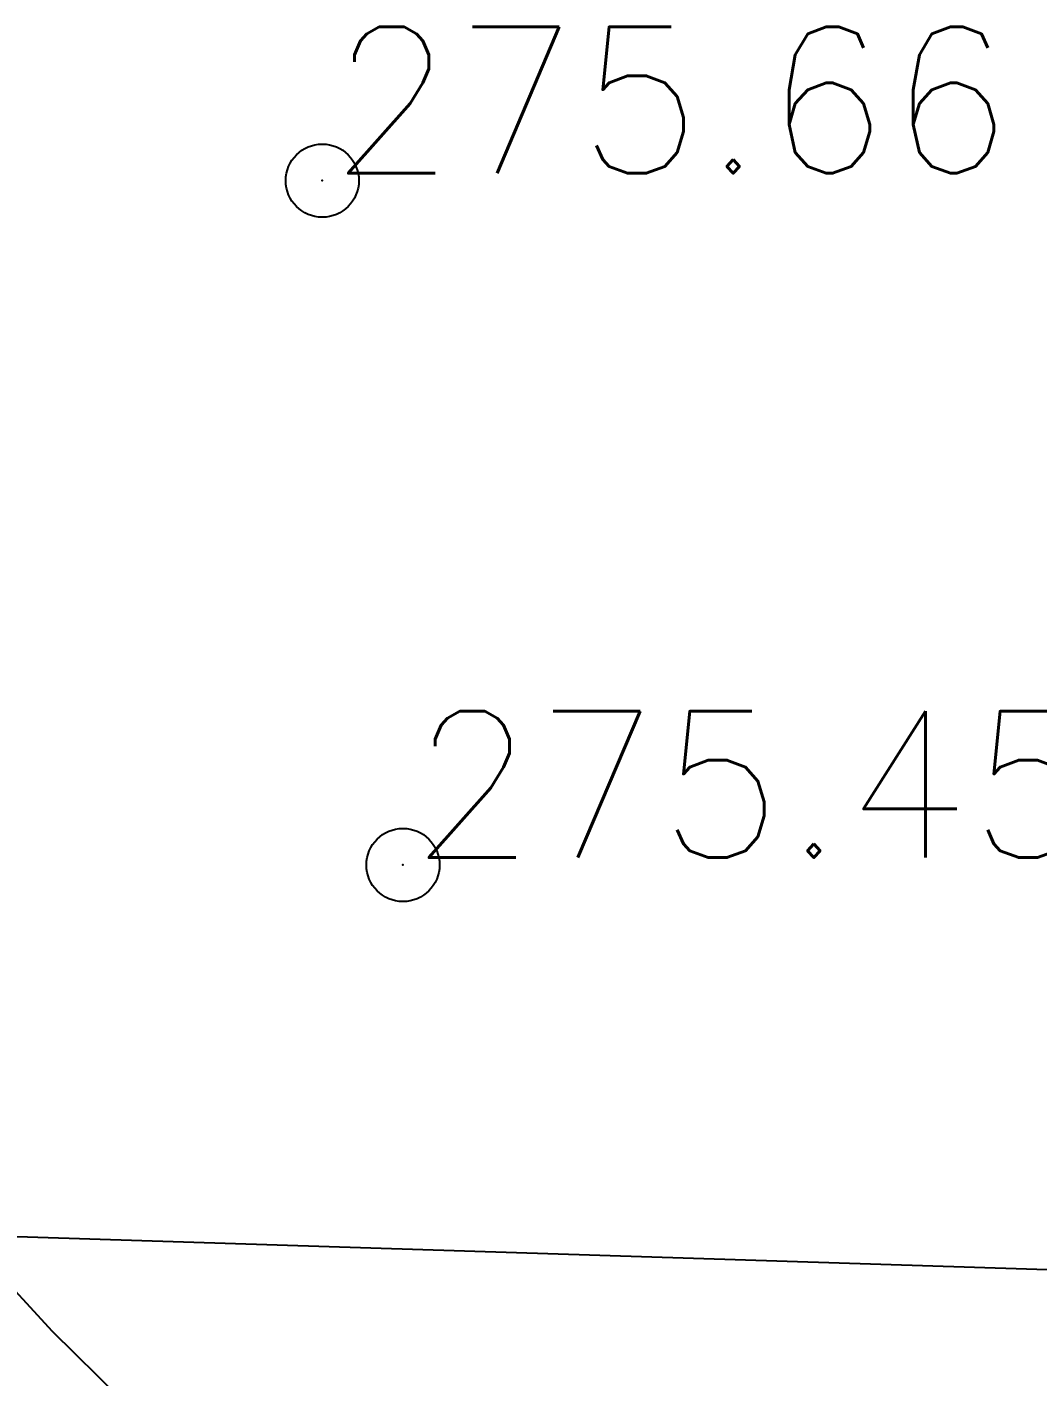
# Model space of a CAD drawing. Header units: millimetres. Extents: x 524954 to 526204, y 9523489 to 9524010.
# Drawn here: x 525639.45 to 525646.35, y 9523629.32 to 9523638.54 of the extents above; entities that cross this region are included whole.
import ezdxf

# ---------------------------------------------------------------- set-up
doc = ezdxf.new("R2010")
doc.units = ezdxf.units.MM
doc.header["$PDMODE"] = 32
doc.header["$PDSIZE"] = 0.5
for name, color, linetype in [('CN_05_00', 6, 'Continuous'), ('PLUME_6', 2, 'Continuous'), ('TopoAlt', 3, 'Continuous'), ('TOPOJIS', 7, 'Continuous')]:
    doc.layers.add(name, color=color, linetype=linetype)
doc.styles.add('Simplex 1.0', font='Simplex.shx', dxfattribs={"width": 0.99, "height": 1})

# ---------------------------------------------------------------- blocks, each defined once
blk = doc.blocks.new('TCPOINT M')
at = {"color": 0}
blk.add_point((0, 0), dxfattribs=at)
at = {"layer": 'TopoAlt', "style": 'Simplex 1.0', "width": 0.99}
blk.add_attdef('ALT', (0.15, 0.15), '', height=1, dxfattribs=at)

msp = doc.modelspace()

# ---------------------------------------------------------------- linework, layer by layer
at = {"layer": 'CN_05_00', "elevation": 275, "flags": 128}
msp.add_lwpolyline([(525639.1875, 9523630.1004), (525639.6205, 9523629.6302), (525640.0875, 9523629.1704)], dxfattribs=at)
at = {"layer": 'PLUME_6'}
msp.add_lwpolyline([(525716.2212, 9523632.5014), (525706.2477, 9523631.7734), (525696.8093, 9523630.5831), (525696.8093, 9523630.5831), (525686.7995, 9523630.3538), (525676.826, 9523629.6258), (525667.3148, 9523629.4329), (525667.3148, 9523629.4329), (525657.2685, 9523629.7022), (525647.7209, 9523630.008), (525638.1734, 9523630.3137), (525637.6747, 9523630.2773), (525628.5894, 9523631.1182), (525628.0907, 9523631.0818), (525618.008, 9523631.8498), (525607.889, 9523633.1165), (525598.305, 9523633.9209), (525588.2223, 9523634.689), (525578.1396, 9523635.457), (525568.057, 9523636.225)], dxfattribs=at)

# ---------------------------------------------------------------- block references
at = {"layer": 'TOPOJIS'}
ref = msp.add_blockref('TCPOINT M', (525641.4652, 9523637.4934, 275.66), dxfattribs=at)
ref.add_attrib('ALT', '275.66', (525641.5152, 9523637.5434, 275.66), dxfattribs={"layer": 'TopoAlt', "height": 1, "style": 'Simplex 1.0', "width": 0.99})
ref = msp.add_blockref('TCPOINT M', (525642.0165, 9523632.8167, 275.45), dxfattribs=at)
ref.add_attrib('ALT', '275.45', (525642.0665, 9523632.8667, 275.45), dxfattribs={"layer": 'TopoAlt', "height": 1, "style": 'Simplex 1.0', "width": 0.99})

doc.saveas('drawing.dxf')
